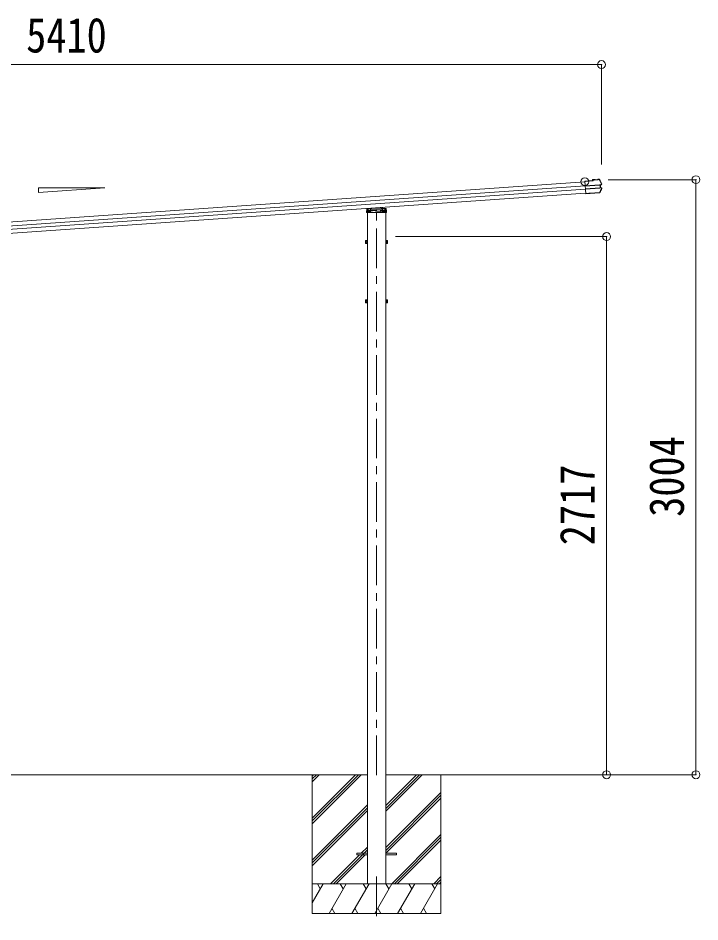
# Model space of a CAD drawing. Units: millimetres at full size, sheet at 1:40. Extents: x -11243 to 11243, y -7760 to 7760.
# Drawn here: x 3861 to 7303, y -4787 to -224 of the extents above; entities that cross this region are included whole.
import ezdxf
from ezdxf.enums import TextEntityAlignment as Align

# ---------------------------------------------------------------- set-up
doc = ezdxf.new("R2010")
doc.units = ezdxf.units.MM
doc.header["$LTSCALE"] = 40
doc.header["$PDMODE"] = 32
doc.header["$PDSIZE"] = 40
doc.linetypes.add('CHAIN1', pattern=[8, 5, -1, 1, -1])
doc.linetypes.add('DASHED1', pattern=[1.8, 1.2, -0.6])
for name, color, linetype, lineweight in [('0-0_0', 7, 'Continuous', 9), ('0-1_本体', 5, 'CHAIN1', 9), ('0-3_ELV2', 4, 'Continuous', 9), ('0-6_OTH_LINE', 6, 'Continuous', 9), ('0-7_SHAPE', 4, 'Continuous', 9)]:
    doc.layers.add(name, color=color, linetype=linetype, lineweight=lineweight)
doc.styles.add('ＭＳ ゴシック', font='')
doc.styles.get('ＭＳ ゴシック').set_extended_font_data('MS Gothic')

msp = doc.modelspace()

# ---------------------------------------------------------------- linework, layer by layer
at = {"layer": '0-0_0'}
for p, q in [((2617.23, -4043.93), (5624.23, -4043.93)), ((5345.73, -4043.93), (5345.73, -4743.93)), ((5345.73, -4262.91), (5564.71, -4043.93)), ((5345.73, -4277.05), (5578.86, -4043.93)), ((5345.73, -4291.19), (5593, -4043.93)), ((5345.73, -4079.06), (5380.87, -4043.93)), ((5345.73, -4064.92), (5366.72, -4043.93)), ((5345.73, -4050.78), (5352.58, -4043.93)), ((5717.23, -4228.06), (5901.37, -4043.93)), ((5717.23, -4213.92), (5887.22, -4043.93)), ((5717.23, -4199.78), (5873.08, -4043.93)), ((5717.23, -4043.93), (6574.51, -4043.93)), ((5995.73, -4043.93), (5995.73, -4743.93)), ((5717.23, -4411.91), (5995.73, -4133.41)), ((5717.23, -4426.05), (5995.73, -4147.55)), ((5345.73, -4475.04), (5624.23, -4196.54)), ((5717.99, -4439.43), (5995.73, -4161.7)), ((5345.73, -4489.18), (5624.23, -4210.69)), ((5345.73, -4503.33), (5624.23, -4224.83)), ((5747.34, -4593.93), (5995.73, -4345.54)), ((5761.48, -4593.93), (5995.73, -4359.68)), ((5775.63, -4593.93), (5995.73, -4373.83)), ((5453.12, -4593.93), (5624.23, -4422.82)), ((5593.48, -4439.43), (5624.23, -4408.67)), ((5438.97, -4593.93), (5584.48, -4448.43)), ((5467.26, -4593.93), (5612.76, -4448.43)), ((5959.47, -4593.93), (5995.73, -4557.67)), ((5345.73, -4593.93), (5995.73, -4593.93)), ((5345.73, -4691.18), (5401.88, -4593.93)), ((5386.88, -4619.91), (5371.88, -4593.93)), ((5430.75, -4743.93), (5517.35, -4593.93)), ((5502.35, -4619.91), (5487.35, -4593.93)), ((5546.22, -4743.93), (5632.82, -4593.93)), ((5617.82, -4619.91), (5602.82, -4593.93)), ((5661.69, -4743.93), (5748.29, -4593.93)), ((5733.29, -4619.91), (5718.29, -4593.93)), ((5777.16, -4743.93), (5863.76, -4593.93)), ((5848.76, -4619.91), (5833.76, -4593.93)), ((5892.63, -4743.93), (5979.23, -4593.93)), ((5949.23, -4593.93), (5964.23, -4619.91)), ((5973.62, -4593.93), (5995.73, -4571.82)), ((5987.76, -4593.93), (5995.73, -4585.96)), ((5345.73, -4743.93), (5995.73, -4743.93)), ((5445.75, -4717.95), (5460.75, -4743.93)), ((5561.22, -4717.95), (5576.22, -4743.93)), ((5676.69, -4717.95), (5691.69, -4743.93)), ((5792.16, -4717.95), (5807.16, -4743.93)), ((5907.63, -4717.95), (5922.63, -4743.93))]:
    msp.add_line(p, q, dxfattribs=at)
at = {"layer": '0-1_本体'}
for p, q in [((5670.73, -4046.43), (5670.73, -1171.75)), ((5670.73, -4557.8), (5670.73, -4786.8))]:
    msp.add_line(p, q, dxfattribs=at)
at = {"layer": '0-3_ELV2'}
for p, q in [((6761.51, -1044.13), (6722.2, -1046.88)), ((6726.71, -1111.32), (6722.2, -1046.88)), ((6722.31, -1048.37), (6763.11, -1045.52)), ((6774.07, -1038.84), (6761.2, -1039.74)), ((6761.2, -1039.74), (6761.51, -1044.13)), ((6774.17, -1040.34), (6762.8, -1041.13)), ((6763.11, -1045.52), (6762.8, -1041.13)), ((6762.8, -1041.13), (6763.38, -1041.72)), ((6763.82, -1046.14), (6763.11, -1045.52)), ((6774.18, -1040.37), (6772.88, -1040.46)), ((6772.88, -1040.46), (6773.01, -1042.42)), ((6773.01, -1042.42), (6789.97, -1041.23)), ((6774.17, -1040.34), (6774.07, -1038.84)), ((6774.07, -1038.84), (6774.27, -1039.44)), ((6774.17, -1040.34), (6774.18, -1040.37)), ((6774.18, -1040.37), (6774.21, -1040.83)), ((6788.56, -1039.83), (6774.21, -1040.83)), ((6778.4, -1040.54), (6778.5, -1042.04)), ((6784.49, -1041.62), (6784.38, -1040.12)), ((6788.31, -1038.46), (6788.43, -1037.83)), ((6793.6, -1037.47), (6788.43, -1037.83)), ((6788.56, -1039.83), (6788.53, -1039.36)), ((6789.97, -1041.23), (6789.84, -1039.27)), ((6722.42, -1050.04), (1511.34, -1414.44)), ((6723.84, -1070.35), (1512.76, -1434.75)), ((6725.05, -1087.59), (1513.96, -1451.99)), ((6723.88, -1070.83), (6796.78, -1065.73)), ((6796.87, -1066.97), (6723.96, -1072.06)), ((6797.84, -1080.83), (6724.93, -1085.93)), ((6725.02, -1087.16), (6797.93, -1082.07)), ((6798.28, -1065.63), (6799.19, -1065.57)), ((6798.64, -1066.95), (6799.15, -1066.92)), ((6798.82, -1081.94), (6799.05, -1081.93)), ((6805.1, -1063.98), (6799.19, -1065.57)), ((6799.19, -1065.57), (6800.33, -1081.9)), ((6799.42, -1081.96), (6800.33, -1081.9)), ((6800.11, -1080.56), (6799.59, -1080.6)), ((6799.85, -1066.76), (6800.78, -1066.69)), ((6800.33, -1081.9), (6806.37, -1082.64)), ((6800.82, -1080.62), (6801.75, -1080.56)), ((6726.47, -1107.9), (1515.38, -1472.3)), ((6743.36, -1108.65), (6726.6, -1109.82)), ((6734.16, -1110.4), (6726.68, -1110.92)), ((6743.47, -1110.15), (6726.71, -1111.32)), ((6734.19, -1110.8), (6734.08, -1109.3)), ((6743.36, -1108.65), (6743.54, -1108.27)), ((6743.36, -1108.65), (6743.47, -1110.15)), ((6743.47, -1110.15), (6743.64, -1109.77)), ((6743.54, -1108.27), (6749.52, -1107.85)), ((6743.54, -1108.27), (6743.64, -1109.77)), ((6743.64, -1109.77), (6749.63, -1109.35)), ((6749.52, -1107.85), (6749.75, -1108.2)), ((6796.81, -1104.91), (6749.75, -1108.2)), ((6749.75, -1108.2), (6749.85, -1109.7)), ((6795.99, -1106.47), (6749.85, -1109.7)), ((5622.32, -1185.86), (5670.73, -1182.47)), ((5670.73, -1182.47), (5719.15, -1185.86)), ((5700.55, -1179.94), (5700.83, -1184.58)), ((5621.8, -1194.36), (5670.73, -1190.94)), ((5624.23, -4593.93), (5624.23, -1204.87)), ((5670.73, -1190.94), (5719.67, -1194.36)), ((5717.23, -4593.93), (5717.23, -1204.87)), ((5720.08, -1186.79), (5721.18, -1204.87)), ((5615.53, -1348.17), (5616.11, -1347.16)), ((5615.53, -1348.17), (5615.53, -1361.17)), ((5615.53, -1361.17), (5616.11, -1362.18)), ((5621.03, -1347.16), (5616.11, -1347.16)), ((5621.03, -1350.92), (5616.11, -1350.92)), ((5621.03, -1358.42), (5616.11, -1358.42)), ((5621.03, -1362.18), (5616.11, -1362.18)), ((5621.03, -1346.96), (5621.03, -1361.98)), ((5622.63, -1347.42), (5621.03, -1347.42)), ((5621.03, -1353.97), (5622.63, -1353.97)), ((5621.03, -1354.97), (5622.63, -1354.97)), ((5621.03, -1361.52), (5622.63, -1361.52)), ((5718.83, -1347.42), (5720.43, -1347.42)), ((5720.43, -1353.97), (5718.83, -1353.97)), ((5720.44, -1354.97), (5718.83, -1354.97)), ((5720.43, -1361.52), (5718.83, -1361.52)), ((5720.43, -1346.96), (5720.43, -1361.98)), ((5720.43, -1346.96), (5725.35, -1346.96)), ((5720.43, -1350.72), (5725.35, -1350.72)), ((5720.43, -1358.22), (5725.35, -1358.22)), ((5720.43, -1361.98), (5725.35, -1361.98)), ((5725.93, -1347.97), (5725.35, -1346.96)), ((5725.93, -1360.97), (5725.35, -1361.98)), ((5725.93, -1347.97), (5725.93, -1360.97)), ((5615.53, -1648.17), (5616.11, -1647.16)), ((5615.53, -1648.17), (5615.53, -1661.17)), ((5615.53, -1661.17), (5616.11, -1662.18)), ((5621.03, -1647.16), (5616.11, -1647.16)), ((5621.03, -1650.92), (5616.11, -1650.92)), ((5621.03, -1658.42), (5616.11, -1658.42)), ((5621.03, -1662.18), (5616.11, -1662.18)), ((5621.03, -1646.96), (5621.03, -1661.98)), ((5622.63, -1647.42), (5621.03, -1647.42)), ((5621.03, -1653.97), (5622.63, -1653.97)), ((5621.03, -1654.97), (5622.63, -1654.97)), ((5621.03, -1661.52), (5622.63, -1661.52)), ((5718.83, -1647.42), (5720.43, -1647.42)), ((5720.43, -1653.97), (5718.83, -1653.97)), ((5720.44, -1654.97), (5718.83, -1654.97)), ((5720.43, -1661.52), (5718.83, -1661.52)), ((5720.43, -1646.96), (5720.43, -1661.98)), ((5720.43, -1646.96), (5725.35, -1646.96)), ((5720.43, -1650.72), (5725.35, -1650.72)), ((5720.43, -1658.22), (5725.35, -1658.22)), ((5720.43, -1661.98), (5725.35, -1661.98)), ((5725.93, -1647.97), (5725.35, -1646.96)), ((5725.93, -1660.97), (5725.35, -1661.98)), ((5725.93, -1647.97), (5725.93, -1660.97)), ((5570.73, -4439.43), (5624.23, -4439.43)), ((5770.73, -4439.43), (5717.23, -4439.43))]:
    msp.add_line(p, q, dxfattribs=at)
at = {"layer": '0-3_ELV2', "linetype": 'DASHED1'}
for p, q in [((5670.73, -1184.48), (5624.34, -1187.72)), ((5639.98, -1195.31), (5640.66, -1184.12)), ((5642.67, -1183.98), (5641.4, -1204.87)), ((5717.13, -1187.72), (5670.73, -1184.48)), ((5698.56, -1180.08), (5700.07, -1204.87)), ((5700.83, -1184.58), (5701.49, -1195.31)), ((5621.87, -1194.37), (5719.6, -1194.37)), ((5624.34, -1187.72), (5623.29, -1204.87)), ((5623.76, -1197.17), (5628.73, -1197.17)), ((5623.81, -1196.37), (5717.66, -1196.37)), ((5670.73, -1192.95), (5623.82, -1196.23)), ((5627.53, -1187.5), (5627.53, -1201.14)), ((5627.53, -1201.14), (5628.53, -1202.87)), ((5712.93, -1202.87), (5628.53, -1202.87)), ((5628.73, -1187.41), (5628.73, -1202.87)), ((5630.23, -1195.78), (5630.23, -1202.87)), ((5633.33, -1196.37), (5633.33, -1202.87)), ((5633.46, -1196.37), (5633.46, -1202.87)), ((5633.73, -1195.53), (5633.73, -1202.87)), ((5633.73, -1201.14), (5636.73, -1201.14)), ((5636.73, -1195.32), (5636.73, -1202.87)), ((5644.73, -1194.37), (5644.73, -1196.37)), ((5649.23, -1197.17), (5649.23, -1194.45)), ((5650.73, -1197.17), (5649.23, -1197.17)), ((5650.73, -1194.34), (5650.73, -1197.17)), ((5717.65, -1196.23), (5670.73, -1192.95)), ((5690.73, -1197.17), (5690.73, -1194.34)), ((5690.73, -1197.17), (5692.23, -1197.17)), ((5692.23, -1194.45), (5692.23, -1197.17)), ((5696.73, -1196.37), (5696.73, -1194.37)), ((5704.73, -1195.32), (5704.73, -1202.87)), ((5704.73, -1201.14), (5707.73, -1201.14)), ((5707.73, -1195.53), (5707.73, -1202.87)), ((5708, -1196.37), (5708, -1202.87)), ((5708.13, -1196.37), (5708.13, -1202.87)), ((5711.23, -1195.78), (5711.23, -1202.87)), ((5712.73, -1187.41), (5712.73, -1202.87)), ((5712.73, -1197.17), (5717.71, -1197.17)), ((5712.93, -1202.87), (5713.93, -1201.14)), ((5713.93, -1187.5), (5713.93, -1201.14)), ((5718.18, -1204.87), (5717.13, -1187.72))]:
    msp.add_line(p, q, dxfattribs=at)
at = {"layer": '0-3_ELV2'}
for points in [[(6794.03, -1038.95), (6788.54, -1039.33), (6788.43, -1037.83)], [(6789.84, -1039.27), (6788.53, -1039.36), (6788.54, -1039.33)], [(6795.19, -1039.6), (6800.71, -1050.83), (6805.95, -1062.19)], [(6807.38, -1084.5), (6802.21, -1094.76), (6796.81, -1104.91)], [(6805.49, -1065.43), (6800.78, -1066.69), (6801.75, -1080.56), (6806.56, -1081.15)], [(6749.52, -1107.85), (6749.63, -1109.35), (6749.85, -1109.7)], [(5721.18, -1204.87), (5620.28, -1204.87), (5621.39, -1186.79)], [(5624.23, -1345.97), (5622.63, -1345.97), (5622.63, -1362.97), (5624.23, -1362.97)], [(5717.23, -1345.97), (5718.83, -1345.97), (5718.83, -1362.97), (5717.23, -1362.97)], [(5624.23, -1645.97), (5622.63, -1645.97), (5622.63, -1662.97), (5624.23, -1662.97)], [(5717.23, -1645.97), (5718.83, -1645.97), (5718.83, -1662.97), (5717.23, -1662.97)], [(5570.73, -4439.43), (5570.73, -4448.43), (5624.23, -4448.43)], [(5770.73, -4439.43), (5770.73, -4448.43), (5717.23, -4448.43)]]:
    msp.add_lwpolyline(points, dxfattribs=at)
for centre, radius, start, end in [((6793.83, -1040.66), 3.19, 26.86597, 94.02466), ((6794.12, -1040.14), 1.2, 26.89869, 94.02902), ((6348.84, -1266.04), 502, 24.03393, 26.8619), ((6357.77, -864.62), 502, 331.41438, 333.93986), ((6804.76, -1062.73), 1.3, 285.12702, 24.10936), ((6804.76, -1062.73), 2.8, 285, 24.03393), ((6806.21, -1083.93), 1.3, 333.87402, 82.86161), ((6806.22, -1083.93), 2.8, 333.93986, 83), ((6795.77, -1103.29), 3.19, 273.987, 331.41712), ((5622.39, -1186.85), 1, 94, 176.5), ((5719.08, -1186.85), 1, 3.5, 86), ((5621.87, -1195.36), 1, 94, 176.5), ((5719.6, -1195.36), 1, 3.5, 86), ((5627.95, -1354.67), 12.42, 162.41205, 197.58795), ((5618.86, -1349.04), 3.32, 145.61575, 214.38425), ((5618.86, -1360.3), 3.32, 145.61575, 214.38425), ((5722.61, -1348.84), 3.32, 325.61575, 34.38425), ((5713.51, -1354.47), 12.42, 342.41205, 17.58795), ((5722.61, -1360.1), 3.32, 325.61575, 34.38425), ((5627.95, -1654.67), 12.42, 162.41205, 197.58795), ((5618.86, -1649.04), 3.32, 145.61575, 214.38425), ((5618.86, -1660.3), 3.32, 145.61575, 214.38425), ((5722.61, -1648.84), 3.32, 325.61575, 34.38425), ((5713.51, -1654.47), 12.42, 342.41205, 17.58795), ((5722.61, -1660.1), 3.32, 325.61575, 34.38425)]:
    msp.add_arc(centre, radius, start, end, dxfattribs=at)
at = {"layer": '0-3_ELV2', "linetype": 'DASHED1'}
for centre, start, end in [((5621.87, -1195.37), 90, 176.5), ((5719.6, -1195.37), 3.5, 90)]:
    msp.add_arc(centre, 1, start, end, dxfattribs=at)
at = {"layer": '0-3_ELV2'}
for centre, major_axis, ratio, start_param, end_param in [((6763.46, -1042.91), (-0.08, 1.2), 0.052408, 5.1044164, 6.2220988), ((6752.64, -1234.9), (-34.91, 499.28), 0.052408, 5.0964197, 5.1044164), ((6774.49, -1042.62), (-0.22, 3.19), 0.016053, 5.3122341, 6.2220988), ((6788.54, -1041.64), (-0.22, 3.19), 0.016053, 0.0610865, 0.9709512), ((6796.8, -1066.02), (1.5, 0.1), 0.19438, 0.8222243, 1.5707963), ((6796.91, -1067.55), (2.99, 0.21), 0.19438, 0.9410649, 1.5707963), ((6796.8, -1066.02), (1.48, 0.4), 0.014741, 0.0756738, 0.8193583), ((6797.8, -1080.25), (2.99, 0.21), 0.19438, 4.712389, 5.3421204), ((6797.91, -1081.77), (1.5, 0.1), 0.19438, 4.712389, 5.3570179), ((6797.91, -1081.77), (1.52, -0.19), 0.014741, 5.567803, 6.2075115), ((6796.91, -1067.55), (2.95, 0.79), 0.014741, 0.0756738, 0.7041788), ((6797.8, -1080.25), (3.03, -0.37), 0.014741, 5.5790065, 6.2075115)]:
    msp.add_ellipse(centre, major_axis=major_axis, ratio=ratio, start_param=start_param, end_param=end_param, dxfattribs=at)
at = {"layer": '0-6_OTH_LINE'}
for p, q in [((6806.63, -458.85), (1396.63, -458.85)), ((6806.63, -458.85), (6806.63, -963.82)), ((7283.45, -1039.93), (6839.64, -1039.93)), ((7283.45, -4043.93), (7283.45, -1039.93)), ((6832.45, -1327.17), (5767.23, -1327.17)), ((6832.45, -1327.17), (6832.45, -4043.93)), ((7283.45, -4043.93), (6574.51, -4043.93))]:
    msp.add_line(p, q, dxfattribs=at)
for p in [(6806.63, -458.85), (6722.42, -1050.04), (7283.45, -1039.93), (6832.45, -1327.17), (6832.45, -4043.93), (7283.45, -4043.93)]:
    msp.add_point(p, dxfattribs=at)
at = {"layer": '0-7_SHAPE'}
for p, q in [((3963.48, -1080.47), (4299.48, -1080.47)), ((3963.48, -1103.97), (3963.48, -1080.47)), ((4299.48, -1080.47), (3963.48, -1103.97))]:
    msp.add_line(p, q, dxfattribs=at)

# ---------------------------------------------------------------- texts
at = {"layer": '0-6_OTH_LINE', "color": 7, "style": 'ＭＳ ゴシック', "width": 0.85}
msp.add_text('5410', height=176, dxfattribs=at).set_placement((3901.63, -450.85), align=Align.BOTTOM_LEFT)
for s, p in [('3004', (7275.45, -2741.93)), ('2717', (6824.45, -2885.55))]:
    msp.add_text(s, height=176, rotation=90, dxfattribs=at).set_placement(p, align=Align.BOTTOM_LEFT)

doc.saveas('drawing.dxf')
